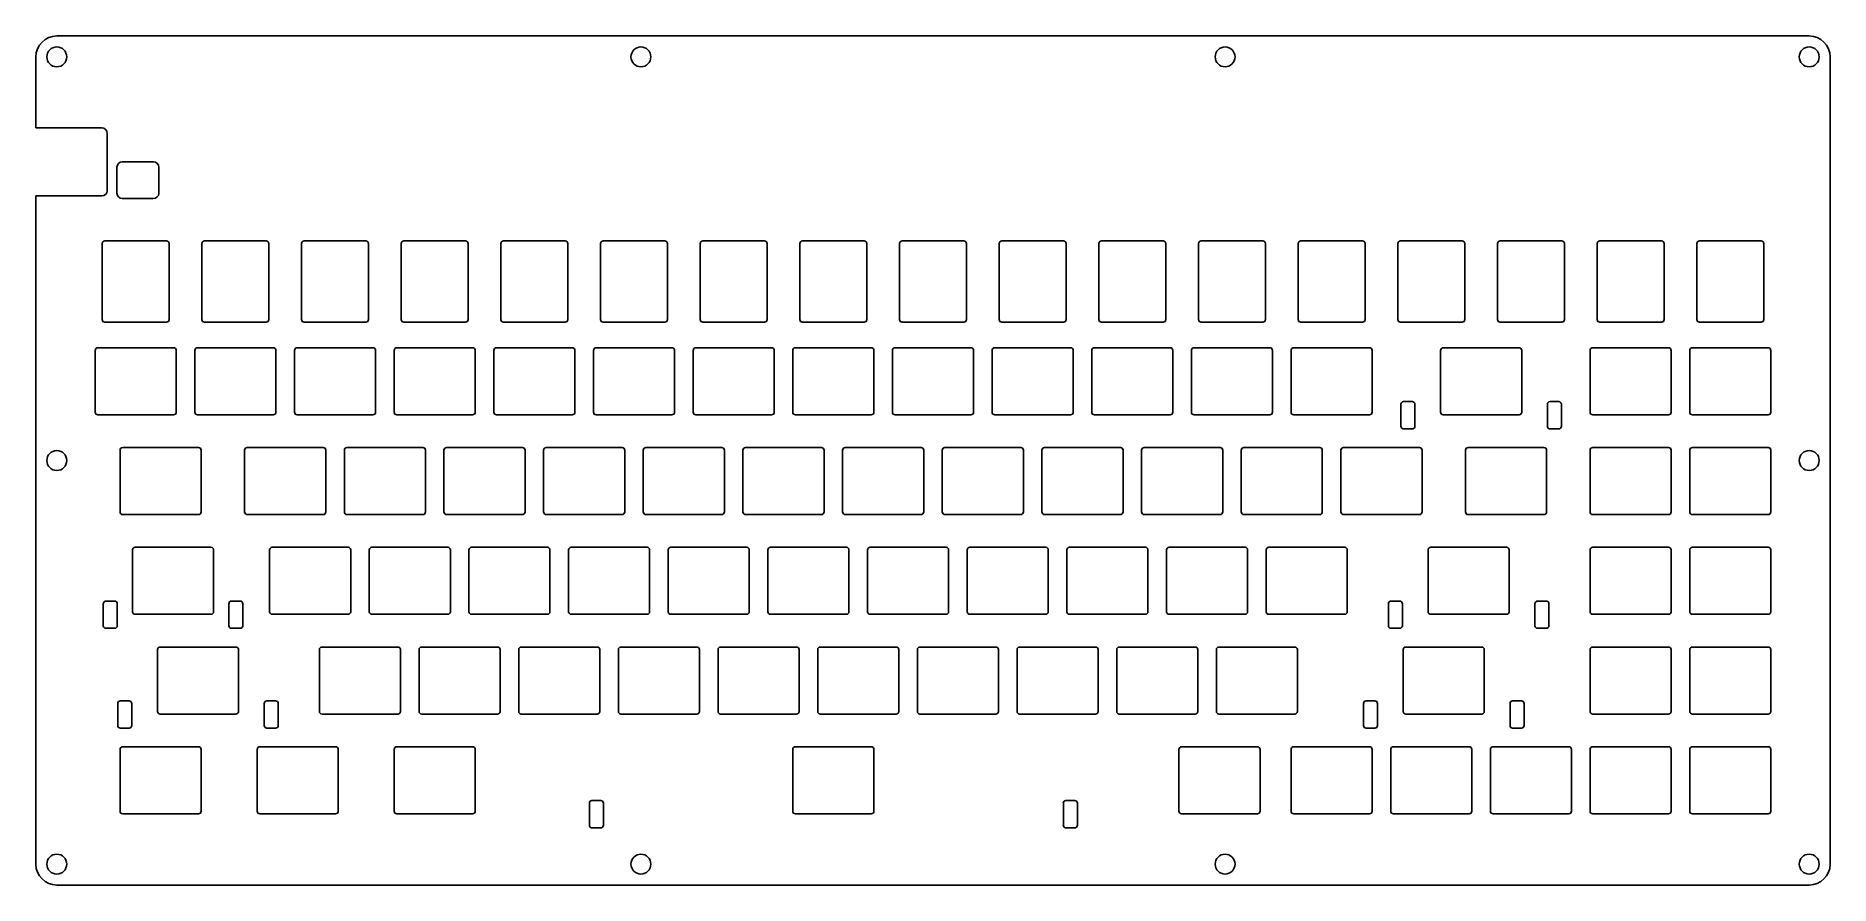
# Model space of a CAD drawing. Header units: millimetres. Extents: x -19 to 324, y -115 to 47.
import ezdxf

# ---------------------------------------------------------------- set-up
doc = ezdxf.new("R2010")
doc.units = ezdxf.units.MM
doc.layers.add('CUT', color=7, linetype='Continuous')

msp = doc.modelspace()

# ---------------------------------------------------------------- linework, layer by layer
at = {"layer": 'CUT'}
for p, q in [((319.88, 46.91), (-15.08, 46.91)), ((-19.08, 42.9), (-19.08, 29.35)), ((323.88, -111.26), (323.88, 42.9)), ((-19.08, 29.35), (-6.46, 29.35)), ((-5.46, 28.35), (-5.46, 17.35)), ((-3.58, 16.85), (-3.58, 21.85)), ((-2.58, 22.85), (3.42, 22.85)), ((4.42, 21.85), (4.42, 16.85)), ((-19.08, 16.35), (-19.08, -111.26)), ((-6.46, 16.35), (-19.08, 16.35)), ((3.42, 15.85), (-2.58, 15.85)), ((-6.4, -7.25), (-6.4, 7.25)), ((-5.9, 7.75), (5.9, 7.75)), ((6.4, 7.25), (6.4, -7.25)), ((12.65, -7.25), (12.65, 7.25)), ((13.15, 7.75), (24.95, 7.75)), ((25.45, 7.25), (25.45, -7.25)), ((31.7, -7.25), (31.7, 7.25)), ((32.2, 7.75), (44, 7.75)), ((44.5, 7.25), (44.5, -7.25)), ((50.75, -7.25), (50.75, 7.25)), ((51.25, 7.75), (63.05, 7.75)), ((63.55, 7.25), (63.55, -7.25)), ((69.8, -7.25), (69.8, 7.25)), ((70.3, 7.75), (82.1, 7.75)), ((82.6, 7.25), (82.6, -7.25)), ((88.85, -7.25), (88.85, 7.25)), ((89.35, 7.75), (101.15, 7.75)), ((101.65, 7.25), (101.65, -7.25)), ((107.9, -7.25), (107.9, 7.25)), ((108.4, 7.75), (120.2, 7.75)), ((120.7, 7.25), (120.7, -7.25)), ((126.95, -7.25), (126.95, 7.25)), ((127.45, 7.75), (139.25, 7.75)), ((139.75, 7.25), (139.75, -7.25)), ((146, -7.25), (146, 7.25)), ((146.5, 7.75), (158.3, 7.75)), ((158.8, 7.25), (158.8, -7.25)), ((165.05, -7.25), (165.05, 7.25)), ((165.55, 7.75), (177.35, 7.75)), ((177.85, 7.25), (177.85, -7.25)), ((184.1, -7.25), (184.1, 7.25)), ((184.6, 7.75), (196.4, 7.75)), ((196.9, 7.25), (196.9, -7.25)), ((203.15, -7.25), (203.15, 7.25)), ((203.65, 7.75), (215.45, 7.75)), ((215.95, 7.25), (215.95, -7.25)), ((222.2, -7.25), (222.2, 7.25)), ((222.7, 7.75), (234.5, 7.75)), ((235, 7.25), (235, -7.25)), ((241.25, -7.25), (241.25, 7.25)), ((241.75, 7.75), (253.55, 7.75)), ((254.05, 7.25), (254.05, -7.25)), ((260.3, -7.25), (260.3, 7.25)), ((260.8, 7.75), (272.6, 7.75)), ((273.1, 7.25), (273.1, -7.25)), ((279.35, -7.25), (279.35, 7.25)), ((279.85, 7.75), (291.65, 7.75)), ((292.15, 7.25), (292.15, -7.25)), ((298.4, -7.25), (298.4, 7.25)), ((298.9, 7.75), (310.7, 7.75)), ((311.2, 7.25), (311.2, -7.25)), ((5.9, -7.75), (-5.9, -7.75)), ((24.95, -7.75), (13.15, -7.75)), ((44, -7.75), (32.2, -7.75)), ((63.05, -7.75), (51.25, -7.75)), ((82.1, -7.75), (70.3, -7.75)), ((101.15, -7.75), (89.35, -7.75)), ((120.2, -7.75), (108.4, -7.75)), ((139.25, -7.75), (127.45, -7.75)), ((158.3, -7.75), (146.5, -7.75)), ((177.35, -7.75), (165.55, -7.75)), ((196.4, -7.75), (184.6, -7.75)), ((215.45, -7.75), (203.65, -7.75)), ((234.5, -7.75), (222.7, -7.75)), ((253.55, -7.75), (241.75, -7.75)), ((272.6, -7.75), (260.8, -7.75)), ((291.65, -7.75), (279.85, -7.75)), ((310.7, -7.75), (298.9, -7.75)), ((-7.75, -24.95), (-7.75, -13.15)), ((-7.25, -12.65), (7.25, -12.65)), ((7.75, -13.15), (7.75, -24.95)), ((11.3, -24.95), (11.3, -13.15)), ((11.8, -12.65), (26.3, -12.65)), ((26.8, -13.15), (26.8, -24.95)), ((30.35, -24.95), (30.35, -13.15)), ((30.85, -12.65), (45.35, -12.65)), ((45.85, -13.15), (45.85, -24.95)), ((49.4, -24.95), (49.4, -13.15)), ((49.9, -12.65), (64.4, -12.65)), ((64.9, -13.15), (64.9, -24.95)), ((68.45, -24.95), (68.45, -13.15)), ((68.95, -12.65), (83.45, -12.65)), ((83.95, -13.15), (83.95, -24.95)), ((87.5, -24.95), (87.5, -13.15)), ((88, -12.65), (102.5, -12.65)), ((103, -13.15), (103, -24.95)), ((106.55, -24.95), (106.55, -13.15)), ((107.05, -12.65), (121.55, -12.65)), ((122.05, -13.15), (122.05, -24.95)), ((125.6, -24.95), (125.6, -13.15)), ((126.1, -12.65), (140.6, -12.65)), ((141.1, -13.15), (141.1, -24.95)), ((144.65, -24.95), (144.65, -13.15)), ((145.15, -12.65), (159.65, -12.65)), ((160.15, -13.15), (160.15, -24.95)), ((163.7, -24.95), (163.7, -13.15)), ((164.2, -12.65), (178.7, -12.65)), ((179.2, -13.15), (179.2, -24.95)), ((182.75, -24.95), (182.75, -13.15)), ((183.25, -12.65), (197.75, -12.65)), ((198.25, -13.15), (198.25, -24.95)), ((201.8, -24.95), (201.8, -13.15)), ((202.3, -12.65), (216.8, -12.65)), ((217.3, -13.15), (217.3, -24.95)), ((220.85, -24.95), (220.85, -13.15)), ((221.35, -12.65), (235.85, -12.65)), ((236.35, -13.15), (236.35, -24.95)), ((249.43, -24.95), (249.43, -13.15)), ((249.93, -12.65), (264.43, -12.65)), ((264.93, -13.15), (264.93, -24.95)), ((278, -24.95), (278, -13.15)), ((278.5, -12.65), (293, -12.65)), ((293.5, -13.15), (293.5, -24.95)), ((297.05, -24.95), (297.05, -13.15)), ((297.55, -12.65), (312.05, -12.65)), ((312.55, -13.15), (312.55, -24.95)), ((241.84, -27.64), (241.84, -23.43)), ((242.34, -22.93), (244.01, -22.93)), ((244.51, -23.43), (244.51, -27.64)), ((269.84, -27.64), (269.84, -23.43)), ((270.34, -22.93), (272.01, -22.93)), ((272.51, -23.43), (272.51, -27.64)), ((7.25, -25.45), (-7.25, -25.45)), ((26.3, -25.45), (11.8, -25.45)), ((45.35, -25.45), (30.85, -25.45)), ((64.4, -25.45), (49.9, -25.45)), ((83.45, -25.45), (68.95, -25.45)), ((102.5, -25.45), (88, -25.45)), ((121.55, -25.45), (107.05, -25.45)), ((140.6, -25.45), (126.1, -25.45)), ((159.65, -25.45), (145.15, -25.45)), ((178.7, -25.45), (164.2, -25.45)), ((197.75, -25.45), (183.25, -25.45)), ((216.8, -25.45), (202.3, -25.45)), ((235.85, -25.45), (221.35, -25.45)), ((264.43, -25.45), (249.93, -25.45)), ((293, -25.45), (278.5, -25.45)), ((312.05, -25.45), (297.55, -25.45)), ((244.01, -28.14), (242.34, -28.14)), ((272.01, -28.14), (270.34, -28.14)), ((-2.99, -44), (-2.99, -32.2)), ((-2.49, -31.7), (12.01, -31.7)), ((12.51, -32.2), (12.51, -44)), ((20.82, -44), (20.82, -32.2)), ((21.32, -31.7), (35.83, -31.7)), ((36.33, -32.2), (36.33, -44)), ((39.88, -44), (39.88, -32.2)), ((40.38, -31.7), (54.88, -31.7)), ((55.38, -32.2), (55.38, -44)), ((58.92, -44), (58.92, -32.2)), ((59.42, -31.7), (73.92, -31.7)), ((74.42, -32.2), (74.42, -44)), ((77.97, -44), (77.97, -32.2)), ((78.47, -31.7), (92.97, -31.7)), ((93.47, -32.2), (93.47, -44)), ((97.03, -44), (97.03, -32.2)), ((97.53, -31.7), (112.03, -31.7)), ((112.53, -32.2), (112.53, -44)), ((116.08, -44), (116.08, -32.2)), ((116.58, -31.7), (131.07, -31.7)), ((131.57, -32.2), (131.57, -44)), ((135.12, -44), (135.12, -32.2)), ((135.62, -31.7), (150.12, -31.7)), ((150.62, -32.2), (150.62, -44)), ((154.18, -44), (154.18, -32.2)), ((154.68, -31.7), (169.18, -31.7)), ((169.68, -32.2), (169.68, -44)), ((173.22, -44), (173.22, -32.2)), ((173.72, -31.7), (188.22, -31.7)), ((188.72, -32.2), (188.72, -44)), ((192.28, -44), (192.28, -32.2)), ((192.78, -31.7), (207.28, -31.7)), ((207.78, -32.2), (207.78, -44)), ((211.32, -44), (211.32, -32.2)), ((211.82, -31.7), (226.32, -31.7)), ((226.82, -32.2), (226.82, -44)), ((230.38, -44), (230.38, -32.2)), ((230.88, -31.7), (245.38, -31.7)), ((245.88, -32.2), (245.88, -44)), ((254.19, -44), (254.19, -32.2)), ((254.69, -31.7), (269.19, -31.7)), ((269.69, -32.2), (269.69, -44)), ((278, -44), (278, -32.2)), ((278.5, -31.7), (293, -31.7)), ((293.5, -32.2), (293.5, -44)), ((297.05, -44), (297.05, -32.2)), ((297.55, -31.7), (312.05, -31.7)), ((312.55, -32.2), (312.55, -44)), ((12.01, -44.5), (-2.49, -44.5)), ((35.83, -44.5), (21.32, -44.5)), ((54.88, -44.5), (40.38, -44.5)), ((73.92, -44.5), (59.42, -44.5)), ((92.97, -44.5), (78.47, -44.5)), ((112.03, -44.5), (97.53, -44.5)), ((131.07, -44.5), (116.58, -44.5)), ((150.12, -44.5), (135.62, -44.5)), ((169.18, -44.5), (154.68, -44.5)), ((188.22, -44.5), (173.72, -44.5)), ((207.28, -44.5), (192.78, -44.5)), ((226.32, -44.5), (211.82, -44.5)), ((245.38, -44.5), (230.88, -44.5)), ((269.19, -44.5), (254.69, -44.5)), ((293, -44.5), (278.5, -44.5)), ((312.05, -44.5), (297.55, -44.5)), ((-0.61, -63.05), (-0.61, -51.25)), ((-0.11, -50.75), (14.39, -50.75)), ((14.89, -51.25), (14.89, -63.05)), ((25.59, -63.05), (25.59, -51.25)), ((26.09, -50.75), (40.59, -50.75)), ((41.09, -51.25), (41.09, -63.05)), ((44.64, -63.05), (44.64, -51.25)), ((45.14, -50.75), (59.64, -50.75)), ((60.14, -51.25), (60.14, -63.05)), ((63.69, -63.05), (63.69, -51.25)), ((64.19, -50.75), (78.69, -50.75)), ((79.19, -51.25), (79.19, -63.05)), ((82.74, -63.05), (82.74, -51.25)), ((83.24, -50.75), (97.74, -50.75)), ((98.24, -51.25), (98.24, -63.05)), ((101.79, -63.05), (101.79, -51.25)), ((102.29, -50.75), (116.79, -50.75)), ((117.29, -51.25), (117.29, -63.05)), ((120.84, -63.05), (120.84, -51.25)), ((121.34, -50.75), (135.84, -50.75)), ((136.34, -51.25), (136.34, -63.05)), ((139.89, -63.05), (139.89, -51.25)), ((140.39, -50.75), (154.89, -50.75)), ((155.39, -51.25), (155.39, -63.05)), ((158.94, -63.05), (158.94, -51.25)), ((159.44, -50.75), (173.94, -50.75)), ((174.44, -51.25), (174.44, -63.05)), ((177.99, -63.05), (177.99, -51.25)), ((178.49, -50.75), (192.99, -50.75)), ((193.49, -51.25), (193.49, -63.05)), ((197.04, -63.05), (197.04, -51.25)), ((197.54, -50.75), (212.04, -50.75)), ((212.54, -51.25), (212.54, -63.05)), ((216.09, -63.05), (216.09, -51.25)), ((216.59, -50.75), (231.09, -50.75)), ((231.59, -51.25), (231.59, -63.05)), ((247.04, -63.05), (247.04, -51.25)), ((247.54, -50.75), (262.04, -50.75)), ((262.54, -51.25), (262.54, -63.05)), ((278, -63.05), (278, -51.25)), ((278.5, -50.75), (293, -50.75)), ((293.5, -51.25), (293.5, -63.05)), ((297.05, -63.05), (297.05, -51.25)), ((297.55, -50.75), (312.05, -50.75)), ((312.55, -51.25), (312.55, -63.05)), ((-6.19, -65.73), (-6.19, -61.53)), ((-5.69, -61.03), (-4.02, -61.03)), ((-3.52, -61.53), (-3.52, -65.73)), ((17.81, -65.73), (17.81, -61.53)), ((18.31, -61.03), (19.98, -61.03)), ((20.48, -61.53), (20.48, -65.73)), ((239.46, -65.73), (239.46, -61.53)), ((239.96, -61.03), (241.63, -61.03)), ((242.13, -61.53), (242.13, -65.73)), ((267.46, -65.73), (267.46, -61.53)), ((267.96, -61.03), (269.63, -61.03)), ((270.13, -61.53), (270.13, -65.73)), ((14.39, -63.55), (-0.11, -63.55)), ((40.59, -63.55), (26.09, -63.55)), ((59.64, -63.55), (45.14, -63.55)), ((78.69, -63.55), (64.19, -63.55)), ((97.74, -63.55), (83.24, -63.55)), ((116.79, -63.55), (102.29, -63.55)), ((135.84, -63.55), (121.34, -63.55)), ((154.89, -63.55), (140.39, -63.55)), ((173.94, -63.55), (159.44, -63.55)), ((192.99, -63.55), (178.49, -63.55)), ((212.04, -63.55), (197.54, -63.55)), ((231.09, -63.55), (216.59, -63.55)), ((262.04, -63.55), (247.54, -63.55)), ((293, -63.55), (278.5, -63.55)), ((312.05, -63.55), (297.55, -63.55)), ((-4.02, -66.23), (-5.69, -66.23)), ((19.98, -66.23), (18.31, -66.23)), ((241.63, -66.23), (239.96, -66.23)), ((269.63, -66.23), (267.96, -66.23)), ((4.16, -82.1), (4.16, -70.3)), ((4.66, -69.8), (19.16, -69.8)), ((19.66, -70.3), (19.66, -82.1)), ((35.11, -82.1), (35.11, -70.3)), ((35.61, -69.8), (50.11, -69.8)), ((50.61, -70.3), (50.61, -82.1)), ((54.16, -82.1), (54.16, -70.3)), ((54.66, -69.8), (69.16, -69.8)), ((69.66, -70.3), (69.66, -82.1)), ((73.21, -82.1), (73.21, -70.3)), ((73.71, -69.8), (88.21, -69.8)), ((88.71, -70.3), (88.71, -82.1)), ((92.26, -82.1), (92.26, -70.3)), ((92.76, -69.8), (107.26, -69.8)), ((107.76, -70.3), (107.76, -82.1)), ((111.31, -82.1), (111.31, -70.3)), ((111.81, -69.8), (126.31, -69.8)), ((126.81, -70.3), (126.81, -82.1)), ((130.36, -82.1), (130.36, -70.3)), ((130.86, -69.8), (145.36, -69.8)), ((145.86, -70.3), (145.86, -82.1)), ((149.41, -82.1), (149.41, -70.3)), ((149.91, -69.8), (164.41, -69.8)), ((164.91, -70.3), (164.91, -82.1)), ((168.46, -82.1), (168.46, -70.3)), ((168.96, -69.8), (183.46, -69.8)), ((183.96, -70.3), (183.96, -82.1)), ((187.51, -82.1), (187.51, -70.3)), ((188.01, -69.8), (202.51, -69.8)), ((203.01, -70.3), (203.01, -82.1)), ((206.56, -82.1), (206.56, -70.3)), ((207.06, -69.8), (221.56, -69.8)), ((222.06, -70.3), (222.06, -82.1)), ((242.28, -82.1), (242.28, -70.3)), ((242.78, -69.8), (257.28, -69.8)), ((257.78, -70.3), (257.78, -82.1)), ((278, -82.1), (278, -70.3)), ((278.5, -69.8), (293, -69.8)), ((293.5, -70.3), (293.5, -82.1)), ((297.05, -82.1), (297.05, -70.3)), ((297.55, -69.8), (312.05, -69.8)), ((312.55, -70.3), (312.55, -82.1)), ((-3.43, -84.79), (-3.43, -80.58)), ((-2.93, -80.08), (-1.26, -80.08)), ((-0.76, -80.58), (-0.76, -84.79)), ((24.57, -84.79), (24.57, -80.58)), ((25.07, -80.08), (26.74, -80.08)), ((27.24, -80.58), (27.24, -84.79)), ((234.7, -84.79), (234.7, -80.58)), ((235.2, -80.08), (236.87, -80.08)), ((237.37, -80.58), (237.37, -84.79)), ((262.7, -84.79), (262.7, -80.58)), ((263.2, -80.08), (264.87, -80.08)), ((265.37, -80.58), (265.37, -84.79)), ((-1.26, -85.29), (-2.93, -85.29)), ((19.16, -82.6), (4.66, -82.6)), ((26.74, -85.29), (25.07, -85.29)), ((50.11, -82.6), (35.61, -82.6)), ((69.16, -82.6), (54.66, -82.6)), ((88.21, -82.6), (73.71, -82.6)), ((107.26, -82.6), (92.76, -82.6)), ((126.31, -82.6), (111.81, -82.6)), ((145.36, -82.6), (130.86, -82.6)), ((164.41, -82.6), (149.91, -82.6)), ((183.46, -82.6), (168.96, -82.6)), ((202.51, -82.6), (188.01, -82.6)), ((221.56, -82.6), (207.06, -82.6)), ((236.87, -85.29), (235.2, -85.29)), ((257.28, -82.6), (242.78, -82.6)), ((264.87, -85.29), (263.2, -85.29)), ((293, -82.6), (278.5, -82.6)), ((312.05, -82.6), (297.55, -82.6)), ((-2.49, -88.85), (12.01, -88.85)), ((23.71, -88.85), (38.21, -88.85)), ((49.9, -88.85), (64.4, -88.85)), ((126.1, -88.85), (140.6, -88.85)), ((199.92, -88.85), (214.42, -88.85)), ((221.35, -88.85), (235.85, -88.85)), ((240.4, -88.85), (254.9, -88.85)), ((259.45, -88.85), (273.95, -88.85)), ((278.5, -88.85), (293, -88.85)), ((297.55, -88.85), (312.05, -88.85)), ((-2.99, -101.15), (-2.99, -89.35)), ((12.51, -89.35), (12.51, -101.15)), ((23.21, -101.15), (23.21, -89.35)), ((38.71, -89.35), (38.71, -101.15)), ((49.4, -101.15), (49.4, -89.35)), ((64.9, -89.35), (64.9, -101.15)), ((125.6, -101.15), (125.6, -89.35)), ((141.1, -89.35), (141.1, -101.15)), ((199.42, -101.15), (199.42, -89.35)), ((214.92, -89.35), (214.92, -101.15)), ((220.85, -101.15), (220.85, -89.35)), ((236.35, -89.35), (236.35, -101.15)), ((239.9, -101.15), (239.9, -89.35)), ((255.4, -89.35), (255.4, -101.15)), ((258.95, -101.15), (258.95, -89.35)), ((274.45, -89.35), (274.45, -101.15)), ((278, -101.15), (278, -89.35)), ((293.5, -89.35), (293.5, -101.15)), ((297.05, -101.15), (297.05, -89.35)), ((312.55, -89.35), (312.55, -101.15)), ((87.21, -99.12), (88.89, -99.12)), ((177.81, -99.12), (179.49, -99.12)), ((12.01, -101.65), (-2.49, -101.65)), ((38.21, -101.65), (23.71, -101.65)), ((64.4, -101.65), (49.9, -101.65)), ((86.72, -103.84), (86.72, -99.62)), ((89.39, -99.62), (89.39, -103.84)), ((140.6, -101.65), (126.1, -101.65)), ((177.32, -103.84), (177.32, -99.62)), ((179.99, -99.62), (179.99, -103.84)), ((214.42, -101.65), (199.92, -101.65)), ((235.85, -101.65), (221.35, -101.65)), ((254.9, -101.65), (240.4, -101.65)), ((273.95, -101.65), (259.45, -101.65)), ((293, -101.65), (278.5, -101.65)), ((312.05, -101.65), (297.55, -101.65)), ((88.89, -104.34), (87.21, -104.34)), ((179.49, -104.34), (177.81, -104.34)), ((-15.08, -115.26), (319.88, -115.26))]:
    msp.add_line(p, q, dxfattribs=at)
for centre in [(-15.08, 42.9), (96.57, 42.9), (208.23, 42.9), (319.88, 42.9), (-15.08, -34.18), (319.88, -34.18), (-15.08, -111.26), (96.57, -111.26), (208.23, -111.26), (319.88, -111.26)]:
    msp.add_circle(centre, 1.9, dxfattribs=at)
for centre, radius, start, end in [((-15.08, 42.9), 4, 90, 180), ((319.88, 42.9), 4, 0, 90), ((-6.46, 28.35), 1, 0, 90), ((-2.58, 21.85), 1, 90, 180), ((3.42, 21.85), 1, 0, 90), ((-6.46, 17.35), 1, -90, 0), ((-2.58, 16.85), 1, -180, -90), ((3.42, 16.85), 1, -90, 0), ((-5.9, 7.25), 0.5, -270, -180), ((5.9, 7.25), 0.5, -360, -270), ((13.15, 7.25), 0.5, -270, -180), ((24.95, 7.25), 0.5, -360, -270), ((32.2, 7.25), 0.5, -270, -180), ((44, 7.25), 0.5, -360, -270), ((51.25, 7.25), 0.5, -270, -180), ((63.05, 7.25), 0.5, -360, -270), ((70.3, 7.25), 0.5, -270, -180), ((82.1, 7.25), 0.5, -360, -270), ((89.35, 7.25), 0.5, -270, -180), ((101.15, 7.25), 0.5, -360, -270), ((108.4, 7.25), 0.5, -270, -180), ((120.2, 7.25), 0.5, -360, -270), ((127.45, 7.25), 0.5, -270, -180), ((139.25, 7.25), 0.5, -360, -270), ((146.5, 7.25), 0.5, -270, -180), ((158.3, 7.25), 0.5, -360, -270), ((165.55, 7.25), 0.5, -270, -180), ((177.35, 7.25), 0.5, -360, -270), ((184.6, 7.25), 0.5, -270, -180), ((196.4, 7.25), 0.5, -360, -270), ((203.65, 7.25), 0.5, -270, -180), ((215.45, 7.25), 0.5, -360, -270), ((222.7, 7.25), 0.5, -270, -180), ((234.5, 7.25), 0.5, -360, -270), ((241.75, 7.25), 0.5, -270, -180), ((253.55, 7.25), 0.5, -360, -270), ((260.8, 7.25), 0.5, -270, -180), ((272.6, 7.25), 0.5, -360, -270), ((279.85, 7.25), 0.5, -270, -180), ((291.65, 7.25), 0.5, -360, -270), ((298.9, 7.25), 0.5, -270, -180), ((310.7, 7.25), 0.5, -360, -270), ((-5.9, -7.25), 0.5, -180, -90), ((5.9, -7.25), 0.5, -90, 0), ((13.15, -7.25), 0.5, -180, -90), ((24.95, -7.25), 0.5, -90, 0), ((32.2, -7.25), 0.5, -180, -90), ((44, -7.25), 0.5, -90, 0), ((51.25, -7.25), 0.5, -180, -90), ((63.05, -7.25), 0.5, -90, 0), ((70.3, -7.25), 0.5, -180, -90), ((82.1, -7.25), 0.5, -90, 0), ((89.35, -7.25), 0.5, -180, -90), ((101.15, -7.25), 0.5, -90, 0), ((108.4, -7.25), 0.5, -180, -90), ((120.2, -7.25), 0.5, -90, 0), ((127.45, -7.25), 0.5, -180, -90), ((139.25, -7.25), 0.5, -90, 0), ((146.5, -7.25), 0.5, -180, -90), ((158.3, -7.25), 0.5, -90, 0), ((165.55, -7.25), 0.5, -180, -90), ((177.35, -7.25), 0.5, -90, 0), ((184.6, -7.25), 0.5, -180, -90), ((196.4, -7.25), 0.5, -90, 0), ((203.65, -7.25), 0.5, -180, -90), ((215.45, -7.25), 0.5, -90, 0), ((222.7, -7.25), 0.5, -180, -90), ((234.5, -7.25), 0.5, -90, 0), ((241.75, -7.25), 0.5, -180, -90), ((253.55, -7.25), 0.5, -90, 0), ((260.8, -7.25), 0.5, -180, -90), ((272.6, -7.25), 0.5, -90, 0), ((279.85, -7.25), 0.5, -180, -90), ((291.65, -7.25), 0.5, -90, 0), ((298.9, -7.25), 0.5, -180, -90), ((310.7, -7.25), 0.5, -90, 0), ((-7.25, -13.15), 0.5, -270, -180), ((7.25, -13.15), 0.5, -360, -270), ((11.8, -13.15), 0.5, -270, -180), ((26.3, -13.15), 0.5, -360, -270), ((30.85, -13.15), 0.5, -270, -180), ((45.35, -13.15), 0.5, -360, -270), ((49.9, -13.15), 0.5, -270, -180), ((64.4, -13.15), 0.5, -360, -270), ((68.95, -13.15), 0.5, -270, -180), ((83.45, -13.15), 0.5, -360, -270), ((88, -13.15), 0.5, -270, -180), ((102.5, -13.15), 0.5, -360, -270), ((107.05, -13.15), 0.5, -270, -180), ((121.55, -13.15), 0.5, -360, -270), ((126.1, -13.15), 0.5, -270, -180), ((140.6, -13.15), 0.5, -360, -270), ((145.15, -13.15), 0.5, -270, -180), ((159.65, -13.15), 0.5, -360, -270), ((164.2, -13.15), 0.5, -270, -180), ((178.7, -13.15), 0.5, -360, -270), ((183.25, -13.15), 0.5, -270, -180), ((197.75, -13.15), 0.5, -360, -270), ((202.3, -13.15), 0.5, -270, -180), ((216.8, -13.15), 0.5, -360, -270), ((221.35, -13.15), 0.5, -270, -180), ((235.85, -13.15), 0.5, -360, -270), ((249.93, -13.15), 0.5, -270, -180), ((264.43, -13.15), 0.5, -360, -270), ((278.5, -13.15), 0.5, -270, -180), ((293, -13.15), 0.5, -360, -270), ((297.55, -13.15), 0.5, -270, -180), ((312.05, -13.15), 0.5, -360, -270), ((242.34, -23.43), 0.5, -270, -180), ((244.01, -23.43), 0.5, -360, -270), ((270.34, -23.43), 0.5, -270, -180), ((272.01, -23.43), 0.5, -360, -270), ((-7.25, -24.95), 0.5, -180, -90), ((7.25, -24.95), 0.5, -90, 0), ((11.8, -24.95), 0.5, -180, -90), ((26.3, -24.95), 0.5, -90, 0), ((30.85, -24.95), 0.5, -180, -90), ((45.35, -24.95), 0.5, -90, 0), ((49.9, -24.95), 0.5, -180, -90), ((64.4, -24.95), 0.5, -90, 0), ((68.95, -24.95), 0.5, -180, -90), ((83.45, -24.95), 0.5, -90, 0), ((88, -24.95), 0.5, -180, -90), ((102.5, -24.95), 0.5, -90, 0), ((107.05, -24.95), 0.5, -180, -90), ((121.55, -24.95), 0.5, -90, 0), ((126.1, -24.95), 0.5, -180, -90), ((140.6, -24.95), 0.5, -90, 0), ((145.15, -24.95), 0.5, -180, -90), ((159.65, -24.95), 0.5, -90, 0), ((164.2, -24.95), 0.5, -180, -90), ((178.7, -24.95), 0.5, -90, 0), ((183.25, -24.95), 0.5, -180, -90), ((197.75, -24.95), 0.5, -90, 0), ((202.3, -24.95), 0.5, -180, -90), ((216.8, -24.95), 0.5, -90, 0), ((221.35, -24.95), 0.5, -180, -90), ((235.85, -24.95), 0.5, -90, 0), ((249.93, -24.95), 0.5, -180, -90), ((264.43, -24.95), 0.5, -90, 0), ((278.5, -24.95), 0.5, -180, -90), ((293, -24.95), 0.5, -90, 0), ((297.55, -24.95), 0.5, -180, -90), ((312.05, -24.95), 0.5, -90, 0), ((242.34, -27.64), 0.5, -180, -90), ((244.01, -27.64), 0.5, -90, 0), ((270.34, -27.64), 0.5, -180, -90), ((272.01, -27.64), 0.5, -90, 0), ((-2.49, -32.2), 0.5, -270, -180), ((12.01, -32.2), 0.5, -360, -270), ((21.32, -32.2), 0.5, -270, -180), ((35.83, -32.2), 0.5, -360, -270), ((40.38, -32.2), 0.5, -270, -180), ((54.88, -32.2), 0.5, -360, -270), ((59.42, -32.2), 0.5, -270, -180), ((73.92, -32.2), 0.5, -360, -270), ((78.47, -32.2), 0.5, -270, -180), ((92.97, -32.2), 0.5, -360, -270), ((97.53, -32.2), 0.5, -270, -180), ((112.03, -32.2), 0.5, -360, -270), ((116.58, -32.2), 0.5, -270, -180), ((131.07, -32.2), 0.5, -360, -270), ((135.62, -32.2), 0.5, -270, -180), ((150.12, -32.2), 0.5, -360, -270), ((154.68, -32.2), 0.5, -270, -180), ((169.18, -32.2), 0.5, -360, -270), ((173.72, -32.2), 0.5, -270, -180), ((188.22, -32.2), 0.5, -360, -270), ((192.78, -32.2), 0.5, -270, -180), ((207.28, -32.2), 0.5, -360, -270), ((211.82, -32.2), 0.5, -270, -180), ((226.32, -32.2), 0.5, -360, -270), ((230.88, -32.2), 0.5, -270, -180), ((245.38, -32.2), 0.5, -360, -270), ((254.69, -32.2), 0.5, -270, -180), ((269.19, -32.2), 0.5, -360, -270), ((278.5, -32.2), 0.5, -270, -180), ((293, -32.2), 0.5, -360, -270), ((297.55, -32.2), 0.5, -270, -180), ((312.05, -32.2), 0.5, -360, -270), ((-2.49, -44), 0.5, -180, -90), ((12.01, -44), 0.5, -90, 0), ((21.32, -44), 0.5, -180, -90), ((35.83, -44), 0.5, -90, 0), ((40.38, -44), 0.5, -180, -90), ((54.88, -44), 0.5, -90, 0), ((59.42, -44), 0.5, -180, -90), ((73.92, -44), 0.5, -90, 0), ((78.47, -44), 0.5, -180, -90), ((92.97, -44), 0.5, -90, 0), ((97.53, -44), 0.5, -180, -90), ((112.03, -44), 0.5, -90, 0), ((116.58, -44), 0.5, -180, -90), ((131.07, -44), 0.5, -90, 0), ((135.62, -44), 0.5, -180, -90), ((150.12, -44), 0.5, -90, 0), ((154.68, -44), 0.5, -180, -90), ((169.18, -44), 0.5, -90, 0), ((173.72, -44), 0.5, -180, -90), ((188.22, -44), 0.5, -90, 0), ((192.78, -44), 0.5, -180, -90), ((207.28, -44), 0.5, -90, 0), ((211.82, -44), 0.5, -180, -90), ((226.32, -44), 0.5, -90, 0), ((230.88, -44), 0.5, -180, -90), ((245.38, -44), 0.5, -90, 0), ((254.69, -44), 0.5, -180, -90), ((269.19, -44), 0.5, -90, 0), ((278.5, -44), 0.5, -180, -90), ((293, -44), 0.5, -90, 0), ((297.55, -44), 0.5, -180, -90), ((312.05, -44), 0.5, -90, 0), ((-0.11, -51.25), 0.5, -270, -180), ((14.39, -51.25), 0.5, -360, -270), ((26.09, -51.25), 0.5, -270, -180), ((40.59, -51.25), 0.5, -360, -270), ((45.14, -51.25), 0.5, -270, -180), ((59.64, -51.25), 0.5, -360, -270), ((64.19, -51.25), 0.5, -270, -180), ((78.69, -51.25), 0.5, -360, -270), ((83.24, -51.25), 0.5, -270, -180), ((97.74, -51.25), 0.5, -360, -270), ((102.29, -51.25), 0.5, -270, -180), ((116.79, -51.25), 0.5, -360, -270), ((121.34, -51.25), 0.5, -270, -180), ((135.84, -51.25), 0.5, -360, -270), ((140.39, -51.25), 0.5, -270, -180), ((154.89, -51.25), 0.5, -360, -270), ((159.44, -51.25), 0.5, -270, -180), ((173.94, -51.25), 0.5, -360, -270), ((178.49, -51.25), 0.5, -270, -180), ((192.99, -51.25), 0.5, -360, -270), ((197.54, -51.25), 0.5, -270, -180), ((212.04, -51.25), 0.5, -360, -270), ((216.59, -51.25), 0.5, -270, -180), ((231.09, -51.25), 0.5, -360, -270), ((247.54, -51.25), 0.5, -270, -180), ((262.04, -51.25), 0.5, -360, -270), ((278.5, -51.25), 0.5, -270, -180), ((293, -51.25), 0.5, -360, -270), ((297.55, -51.25), 0.5, -270, -180), ((312.05, -51.25), 0.5, -360, -270), ((-5.69, -61.53), 0.5, -270, -180), ((-4.02, -61.53), 0.5, -360, -270), ((18.31, -61.53), 0.5, -270, -180), ((19.98, -61.53), 0.5, -360, -270), ((239.96, -61.53), 0.5, -270, -180), ((241.63, -61.53), 0.5, -360, -270), ((267.96, -61.53), 0.5, -270, -180), ((269.63, -61.53), 0.5, -360, -270), ((-0.11, -63.05), 0.5, -180, -90), ((14.39, -63.05), 0.5, -90, 0), ((26.09, -63.05), 0.5, -180, -90), ((40.59, -63.05), 0.5, -90, 0), ((45.14, -63.05), 0.5, -180, -90), ((59.64, -63.05), 0.5, -90, 0), ((64.19, -63.05), 0.5, -180, -90), ((78.69, -63.05), 0.5, -90, 0), ((83.24, -63.05), 0.5, -180, -90), ((97.74, -63.05), 0.5, -90, 0), ((102.29, -63.05), 0.5, -180, -90), ((116.79, -63.05), 0.5, -90, 0), ((121.34, -63.05), 0.5, -180, -90), ((135.84, -63.05), 0.5, -90, 0), ((140.39, -63.05), 0.5, -180, -90), ((154.89, -63.05), 0.5, -90, 0), ((159.44, -63.05), 0.5, -180, -90), ((173.94, -63.05), 0.5, -90, 0), ((178.49, -63.05), 0.5, -180, -90), ((192.99, -63.05), 0.5, -90, 0), ((197.54, -63.05), 0.5, -180, -90), ((212.04, -63.05), 0.5, -90, 0), ((216.59, -63.05), 0.5, -180, -90), ((231.09, -63.05), 0.5, -90, 0), ((247.54, -63.05), 0.5, -180, -90), ((262.04, -63.05), 0.5, -90, 0), ((278.5, -63.05), 0.5, -180, -90), ((293, -63.05), 0.5, -90, 0), ((297.55, -63.05), 0.5, -180, -90), ((312.05, -63.05), 0.5, -90, 0), ((-5.69, -65.73), 0.5, -180, -90), ((-4.02, -65.73), 0.5, -90, 0), ((18.31, -65.73), 0.5, -180, -90), ((19.98, -65.73), 0.5, -90, 0), ((239.96, -65.73), 0.5, -180, -90), ((241.63, -65.73), 0.5, -90, 0), ((267.96, -65.73), 0.5, -180, -90), ((269.63, -65.73), 0.5, -90, 0), ((4.66, -70.3), 0.5, -270, -180), ((19.16, -70.3), 0.5, -360, -270), ((35.61, -70.3), 0.5, -270, -180), ((50.11, -70.3), 0.5, -360, -270), ((54.66, -70.3), 0.5, -270, -180), ((69.16, -70.3), 0.5, -360, -270), ((73.71, -70.3), 0.5, -270, -180), ((88.21, -70.3), 0.5, -360, -270), ((92.76, -70.3), 0.5, -270, -180), ((107.26, -70.3), 0.5, -360, -270), ((111.81, -70.3), 0.5, -270, -180), ((126.31, -70.3), 0.5, -360, -270), ((130.86, -70.3), 0.5, -270, -180), ((145.36, -70.3), 0.5, -360, -270), ((149.91, -70.3), 0.5, -270, -180), ((164.41, -70.3), 0.5, -360, -270), ((168.96, -70.3), 0.5, -270, -180), ((183.46, -70.3), 0.5, -360, -270), ((188.01, -70.3), 0.5, -270, -180), ((202.51, -70.3), 0.5, -360, -270), ((207.06, -70.3), 0.5, -270, -180), ((221.56, -70.3), 0.5, -360, -270), ((242.78, -70.3), 0.5, -270, -180), ((257.28, -70.3), 0.5, -360, -270), ((278.5, -70.3), 0.5, -270, -180), ((293, -70.3), 0.5, -360, -270), ((297.55, -70.3), 0.5, -270, -180), ((312.05, -70.3), 0.5, -360, -270), ((-2.93, -80.58), 0.5, -270, -180), ((-1.26, -80.58), 0.5, -360, -270), ((4.66, -82.1), 0.5, -180, -90), ((19.16, -82.1), 0.5, -90, 0), ((25.07, -80.58), 0.5, -270, -180), ((26.74, -80.58), 0.5, -360, -270), ((35.61, -82.1), 0.5, -180, -90), ((50.11, -82.1), 0.5, -90, 0), ((54.66, -82.1), 0.5, -180, -90), ((69.16, -82.1), 0.5, -90, 0), ((73.71, -82.1), 0.5, -180, -90), ((88.21, -82.1), 0.5, -90, 0), ((92.76, -82.1), 0.5, -180, -90), ((107.26, -82.1), 0.5, -90, 0), ((111.81, -82.1), 0.5, -180, -90), ((126.31, -82.1), 0.5, -90, 0), ((130.86, -82.1), 0.5, -180, -90), ((145.36, -82.1), 0.5, -90, 0), ((149.91, -82.1), 0.5, -180, -90), ((164.41, -82.1), 0.5, -90, 0), ((168.96, -82.1), 0.5, -180, -90), ((183.46, -82.1), 0.5, -90, 0), ((188.01, -82.1), 0.5, -180, -90), ((202.51, -82.1), 0.5, -90, 0), ((207.06, -82.1), 0.5, -180, -90), ((221.56, -82.1), 0.5, -90, 0), ((235.2, -80.58), 0.5, -270, -180), ((236.87, -80.58), 0.5, -360, -270), ((242.78, -82.1), 0.5, -180, -90), ((257.28, -82.1), 0.5, -90, 0), ((263.2, -80.58), 0.5, -270, -180), ((264.87, -80.58), 0.5, -360, -270), ((278.5, -82.1), 0.5, -180, -90), ((293, -82.1), 0.5, -90, 0), ((297.55, -82.1), 0.5, -180, -90), ((312.05, -82.1), 0.5, -90, 0), ((-2.93, -84.79), 0.5, -180, -90), ((-1.26, -84.79), 0.5, -90, 0), ((25.07, -84.79), 0.5, -180, -90), ((26.74, -84.79), 0.5, -90, 0), ((235.2, -84.79), 0.5, -180, -90), ((236.87, -84.79), 0.5, -90, 0), ((263.2, -84.79), 0.5, -180, -90), ((264.87, -84.79), 0.5, -90, 0), ((-2.49, -89.35), 0.5, -270, -180), ((12.01, -89.35), 0.5, -360, -270), ((23.71, -89.35), 0.5, -270, -180), ((38.21, -89.35), 0.5, -360, -270), ((49.9, -89.35), 0.5, -270, -180), ((64.4, -89.35), 0.5, -360, -270), ((126.1, -89.35), 0.5, -270, -180), ((140.6, -89.35), 0.5, -360, -270), ((199.92, -89.35), 0.5, -270, -180), ((214.42, -89.35), 0.5, -360, -270), ((221.35, -89.35), 0.5, -270, -180), ((235.85, -89.35), 0.5, -360, -270), ((240.4, -89.35), 0.5, -270, -180), ((254.9, -89.35), 0.5, -360, -270), ((259.45, -89.35), 0.5, -270, -180), ((273.95, -89.35), 0.5, -360, -270), ((278.5, -89.35), 0.5, -270, -180), ((293, -89.35), 0.5, -360, -270), ((297.55, -89.35), 0.5, -270, -180), ((312.05, -89.35), 0.5, -360, -270), ((87.21, -99.62), 0.5, -270, -180), ((88.89, -99.62), 0.5, -360, -270), ((177.81, -99.62), 0.5, -270, -180), ((179.49, -99.62), 0.5, -360, -270), ((-2.49, -101.15), 0.5, -180, -90), ((12.01, -101.15), 0.5, -90, 0), ((23.71, -101.15), 0.5, -180, -90), ((38.21, -101.15), 0.5, -90, 0), ((49.9, -101.15), 0.5, -180, -90), ((64.4, -101.15), 0.5, -90, 0), ((126.1, -101.15), 0.5, -180, -90), ((140.6, -101.15), 0.5, -90, 0), ((199.92, -101.15), 0.5, -180, -90), ((214.42, -101.15), 0.5, -90, 0), ((221.35, -101.15), 0.5, -180, -90), ((235.85, -101.15), 0.5, -90, 0), ((240.4, -101.15), 0.5, -180, -90), ((254.9, -101.15), 0.5, -90, 0), ((259.45, -101.15), 0.5, -180, -90), ((273.95, -101.15), 0.5, -90, 0), ((278.5, -101.15), 0.5, -180, -90), ((293, -101.15), 0.5, -90, 0), ((297.55, -101.15), 0.5, -180, -90), ((312.05, -101.15), 0.5, -90, 0), ((87.21, -103.84), 0.5, -180, -90), ((88.89, -103.84), 0.5, -90, 0), ((177.81, -103.84), 0.5, -180, -90), ((179.49, -103.84), 0.5, -90, 0), ((-15.08, -111.26), 4, 180, 270), ((319.88, -111.26), 4, 270, 360)]:
    msp.add_arc(centre, radius, start, end, dxfattribs=at)

doc.saveas('drawing.dxf')
